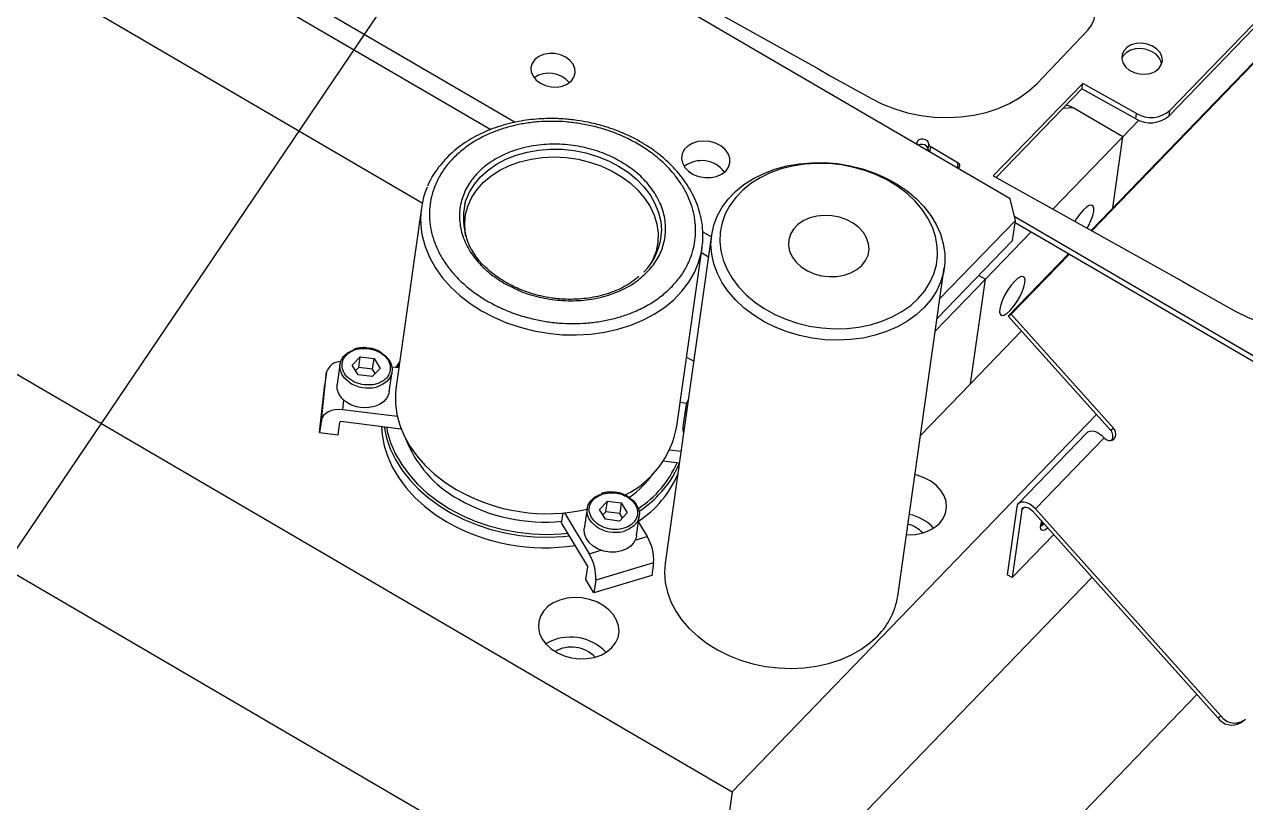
# Model space of a CAD drawing. Header units: millimetres. Extents: x 4 to 907, y 5 to 1495.
# Drawn here: x 602.1 to 752.8, y 186.7 to 282.8 of the extents above; entities that cross this region are included whole.
import ezdxf

# ---------------------------------------------------------------- set-up
doc = ezdxf.new("R2010")
doc.units = ezdxf.units.MM
doc.dimstyles.new('SLDDIMSTYLE1', dxfattribs={"dimtxt": 0.18, "dimasz": 1.016, "dimexe": 0, "dimexo": 0.0625, "dimgap": 0, "dimtad": 0, "dimtih": 1, "dimtoh": 1, "dimdec": 0, "dimrnd": 1e-09, "dimzin": 0, "dimdsep": 46, "dimtxsty": 'Standard', "dimblk1": 'DOT', "dimblk2": 'DOT', "dimsah": 1, "dimcen": 0.09, "dimadec": 0, "dimazin": 0, "dimtfac": 1.016, "dimtdec": 0, "dimtofl": 0, "dimtmove": 0, "dimatfit": 3, "dimldrblk": 'DOT', "dimfxl": 1, "dimfrac": 2, "dimtolj": 1, "dimtzin": 0, "dimarcsym": 0})

# ---------------------------------------------------------------- blocks, each defined once
blk = doc.blocks.new('_Dot')
at = {"color": 0, "linetype": 'ByBlock', "lineweight": -2}
blk.add_line((-0.5, 0), (-1, 0), dxfattribs=at)
at = {"color": 0, "linetype": 'ByBlock', "const_width": 0.5}
blk.add_lwpolyline([(-0.25, 0, 1), (0.25, 0, 1)], format="xyb", close=True, dxfattribs=at)

msp = doc.modelspace()

# ---------------------------------------------------------------- linework, layer by layer
at = {"color": 7, "linetype": 'Continuous', "lineweight": 25}
for p, q in [((723.782, 261.215), (585.32, 342.114)), ((460.04, 322.015), (689.446, 187.981)), ((591.05, 312.524), (662.673, 270.677)), ((590.703, 310.073), (659.661, 269.783)), ((593.764, 308.284), (659.661, 269.783)), ((782.276, 307.575), (733.763, 257.319)), ((782.361, 307.528), (733.848, 257.272)), ((456.799, 299.137), (686.205, 165.103)), ((769.424, 298.44), (743.388, 271.469)), ((769.516, 299.093), (743.481, 272.122)), ((591.935, 295.374), (651.216, 260.739)), ((676.623, 290.375), (700.044, 277.329)), ((727.106, 275.489), (733.345, 282.048)), ((700.044, 277.329), (701.58, 276.43)), ((701.58, 276.43), (706.584, 273.644)), ((732.729, 275.473), (721.685, 264.047)), ((732.636, 274.82), (722.036, 263.851)), ((732.636, 274.82), (732.729, 275.473)), ((739.294, 271.111), (732.636, 274.82)), ((739.387, 271.765), (732.729, 275.473)), ((731.545, 272.475), (730.275, 272.376)), ((737.69, 268.885), (731.545, 272.475)), ((739.294, 271.111), (739.387, 271.765)), ((743.388, 271.469), (743.481, 272.122)), ((737.69, 268.885), (739.666, 270.932)), ((729.056, 259.941), (737.69, 268.885)), ((736.445, 260.098), (737.69, 268.885)), ((712.267, 268.128), (712.249, 267.954)), ((713.665, 267.319), (713.758, 267.972)), ((717.371, 265.65), (713.973, 267.636)), ((717.355, 264.97), (717.498, 265.118)), ((721.685, 264.047), (745.106, 251.001)), ((724.416, 258.553), (723.782, 261.215)), ((651.107, 260.11), (647.981, 238.049)), ((715.106, 248.909), (724.416, 258.553)), ((724.069, 256.102), (724.416, 258.553)), ((724.289, 259.088), (754.545, 241.41)), ((724.384, 258.324), (754.452, 240.756)), ((686.931, 256.773), (681.189, 216.246)), ((685.847, 257.138), (686.896, 256.525)), ((720.715, 251.3), (726.374, 257.162)), ((682.635, 233.14), (685.761, 255.201)), ((685.704, 254.849), (685.761, 255.201)), ((714.759, 246.458), (724.069, 256.102)), ((685.673, 254.585), (686.549, 254.074)), ((731.001, 254.458), (723.551, 246.741)), ((731.085, 254.409), (723.918, 246.986)), ((709.902, 212.178), (715.644, 252.705)), ((719.896, 251.779), (720.715, 251.3)), ((714.539, 244.902), (720.715, 251.3)), ((718.886, 238.39), (720.715, 251.3)), ((745.106, 251.001), (746.642, 250.102)), ((746.642, 250.102), (751.646, 247.316)), ((723.551, 246.741), (723.918, 246.986)), ((723.551, 246.741), (736.152, 232.654)), ((723.918, 246.986), (736.52, 232.899)), ((718.886, 238.39), (725.184, 244.915)), ((642.575, 240.705), (643.555, 241.72)), ((643.37, 240.412), (643.555, 241.72)), ((643.555, 241.72), (645.274, 241.509)), ((645.089, 240.202), (645.274, 241.509)), ((645.274, 241.509), (646.013, 240.284)), ((683.844, 241.675), (684.719, 241.164)), ((638.767, 233.906), (639.406, 239.845)), ((639.406, 239.845), (639.189, 238.309)), ((641.053, 240.787), (640.706, 238.335)), ((643.314, 239.479), (642.575, 240.705)), ((643.37, 240.412), (642.989, 240.018)), ((645.089, 240.202), (643.37, 240.412)), ((646.013, 240.284), (645.033, 239.268)), ((645.414, 239.663), (645.089, 240.202)), ((647.142, 237.424), (647.489, 239.875)), ((648.307, 240.351), (647.48, 240.452)), ((648.359, 240.714), (648.148, 240.371)), ((638.55, 232.37), (639.189, 238.309)), ((645.033, 239.268), (643.314, 239.479)), ((712.71, 231.992), (718.886, 238.39)), ((648.147, 234.354), (641.372, 235.184)), ((683.054, 236.098), (683.847, 236.001)), ((683.098, 236.093), (683.066, 236.185)), ((683.729, 235.563), (683.382, 233.112)), ((638.767, 233.906), (638.55, 232.37)), ((640.832, 232.091), (641.055, 233.66)), ((648.585, 232.804), (641.163, 233.713)), ((689.446, 187.981), (734.429, 234.58)), ((638.55, 232.37), (640.832, 232.091)), ((648.585, 232.804), (648.596, 232.879)), ((733.272, 232.371), (724.784, 223.578)), ((736.152, 232.654), (736.52, 232.899)), ((735.388, 231.727), (726.901, 222.935)), ((681.76, 230.24), (683.148, 230.07)), ((682.939, 228.599), (680.963, 228.841)), ((673.086, 222.879), (674.066, 223.894)), ((673.88, 222.586), (674.066, 223.894)), ((674.066, 223.894), (675.785, 223.683)), ((675.785, 223.683), (675.599, 222.376)), ((675.785, 223.683), (676.524, 222.458)), ((724.61, 223.201), (723.421, 214.811)), ((668.419, 221.216), (668.591, 222.429)), ((668.773, 222.446), (671.818, 217.395)), ((671.564, 222.961), (671.216, 220.509)), ((673.825, 221.653), (673.086, 222.879)), ((673.88, 222.586), (673.5, 222.192)), ((675.544, 221.442), (673.825, 221.653)), ((675.599, 222.376), (673.88, 222.586)), ((676.524, 222.458), (675.544, 221.442)), ((675.924, 221.837), (675.599, 222.376)), ((677.652, 219.598), (677.999, 222.049)), ((725.224, 222.842), (724.036, 214.452)), ((726.533, 222.69), (749.394, 197.135)), ((749.762, 197.38), (726.901, 222.935)), ((671.61, 215.924), (668.419, 221.216)), ((677.895, 221.311), (678.97, 219.528)), ((724.036, 214.452), (729.157, 219.757)), ((671.421, 214.219), (671.643, 215.788)), ((679.772, 216.261), (672.62, 214.128)), ((679.772, 216.261), (679.554, 214.724)), ((672.402, 212.592), (671.421, 214.219)), ((679.554, 214.724), (672.402, 212.592)), ((672.62, 214.128), (672.402, 212.592)), ((733.874, 214.484), (674.888, 153.38)), ((686.205, 165.103), (733.874, 214.484)), ((724.036, 214.452), (723.421, 214.811)), ((746.822, 200.01), (670.258, 120.697)), ((749.394, 197.135), (749.762, 197.38)), ((752.196, 196.52), (752.564, 196.765)), ((689.446, 187.981), (686.205, 165.103))]:
    msp.add_line(p, q, dxfattribs=at)
at = {"color": 8, "linetype": 'Continuous', "lineweight": 25}
for p, q in [((713.883, 266.999), (713.973, 267.636)), ((717.281, 265.014), (717.371, 265.65)), ((641.502, 236.401), (641.372, 235.184)), ((736.384, 231.416), (736.617, 231.572)), ((725.536, 223.165), (725.224, 222.842)), ((677.504, 219.09), (678.97, 219.528)), ((671.818, 217.395), (673.284, 217.832))]:
    msp.add_line(p, q, dxfattribs=at)
at = {"color": 7, "linetype": 'Continuous', "lineweight": 25, "flags": 128}
for points in [[(733.345, 282.048), (733.831, 282.682), (734.15, 283.383), (734.289, 284.126), (734.246, 284.888), (734.02, 285.641), (733.621, 286.362), (733.06, 287.026), (732.358, 287.61), (731.537, 288.096), (730.625, 288.467), (729.652, 288.71), (728.652, 288.817)], [(742.12, 277.317), (742.429, 277.762), (742.562, 278.262), (742.508, 278.783), (742.272, 279.284), (741.871, 279.729), (741.336, 280.085), (740.705, 280.325), (740.026, 280.432), (739.349, 280.398), (738.723, 280.224), (738.197, 279.925), (737.808, 279.522), (737.585, 279.045), (737.545, 278.53), (737.691, 278.014), (738.013, 277.536), (738.485, 277.132), (739.074, 276.831), (739.735, 276.656), (740.42, 276.62), (741.077, 276.724), (741.658, 276.963), (742.12, 277.317)], [(669.616, 275.789), (669.942, 276.251), (670.092, 276.771), (670.056, 277.314), (669.837, 277.843), (669.449, 278.321), (668.919, 278.717), (668.283, 279.003), (667.584, 279.159), (666.87, 279.176), (666.19, 279.051), (665.589, 278.794), (665.11, 278.421), (664.784, 277.959), (664.634, 277.439), (664.669, 276.896), (664.889, 276.367), (665.277, 275.889), (665.807, 275.493), (666.443, 275.207), (667.142, 275.051), (667.856, 275.034), (668.536, 275.159), (669.136, 275.416), (669.616, 275.789)], [(742.467, 277.851), (742.415, 278.129), (742.179, 278.631), (741.779, 279.076), (741.243, 279.432), (740.613, 279.672), (739.933, 279.779), (739.256, 279.744), (738.631, 279.571), (738.104, 279.271), (737.715, 278.868), (737.544, 278.548)], [(706.584, 273.644), (708.017, 272.929), (709.533, 272.333), (711.113, 271.864), (712.738, 271.526), (714.388, 271.324), (716.042, 271.261), (717.681, 271.338), (719.283, 271.553), (720.831, 271.904), (722.304, 272.386), (723.684, 272.994), (724.954, 273.72), (726.1, 274.555), (727.106, 275.489)], [(731.545, 272.475), (731.118, 272.68), (730.696, 272.812)], [(688.665, 264.659), (689.01, 265.141), (689.179, 265.684), (689.161, 266.252), (688.957, 266.81), (688.581, 267.324), (688.055, 267.76), (687.414, 268.091), (686.696, 268.298), (685.948, 268.365), (685.216, 268.29), (684.546, 268.078), (683.981, 267.74), (683.556, 267.299), (683.297, 266.783), (683.221, 266.223), (683.332, 265.655), (683.624, 265.115), (684.079, 264.637), (684.667, 264.25), (685.352, 263.979), (686.091, 263.841), (686.837, 263.844), (687.543, 263.989), (688.165, 264.267), (688.665, 264.659)], [(713.758, 267.972), (713.713, 268.19), (713.563, 268.385), (713.333, 268.528), (713.055, 268.599), (712.77, 268.587), (712.521, 268.494), (712.345, 268.333), (712.267, 268.128)], [(713.665, 267.319), (713.62, 267.536), (713.471, 267.731), (713.24, 267.875), (712.962, 267.946), (712.678, 267.933), (712.436, 267.844)], [(656.609, 256.566), (656.512, 257.115), (656.45, 258.231), (656.569, 259.334), (656.866, 260.407), (657.339, 261.432), (657.979, 262.396), (658.777, 263.283), (659.72, 264.079), (660.795, 264.773), (661.985, 265.354), (663.272, 265.814), (664.636, 266.145), (666.057, 266.342), (667.514, 266.403), (668.984, 266.326), (670.445, 266.113), (671.875, 265.767), (673.251, 265.292), (674.554, 264.697), (675.764, 263.991), (676.862, 263.183), (677.831, 262.287), (678.657, 261.315), (679.328, 260.283), (679.832, 259.206), (680.163, 258.101), (680.316, 256.984), (680.288, 255.872), (680.079, 254.782), (679.693, 253.731), (679.49, 253.324)], [(713.168, 247.798), (712.193, 246.905), (711.086, 246.108), (709.86, 245.415), (708.53, 244.835), (707.112, 244.375), (705.623, 244.041), (704.082, 243.837), (702.507, 243.766), (700.917, 243.828), (699.331, 244.022), (697.77, 244.346), (696.25, 244.796), (694.793, 245.367), (693.414, 246.052), (692.13, 246.842), (690.958, 247.728), (689.911, 248.699), (689.002, 249.744), (688.242, 250.849), (687.641, 252.002), (687.205, 253.187), (686.94, 254.392), (686.85, 255.6), (686.935, 256.798), (687.193, 257.972), (687.623, 259.106), (688.219, 260.187), (688.974, 261.201), (689.878, 262.138), (690.92, 262.984), (692.088, 263.731), (693.368, 264.368), (694.744, 264.889), (696.2, 265.286), (697.717, 265.555), (699.278, 265.693), (700.863, 265.698), (702.453, 265.57), (704.029, 265.311), (705.572, 264.923), (707.062, 264.411), (708.483, 263.782), (709.816, 263.044), (711.046, 262.204), (712.157, 261.274), (713.137, 260.265), (713.972, 259.188), (714.654, 258.058), (715.173, 256.887), (715.524, 255.69), (715.702, 254.482), (715.705, 253.277), (715.533, 252.089), (715.188, 250.934), (714.674, 249.825), (713.998, 248.775), (713.168, 247.798)], [(712.441, 248.93), (713.239, 249.875), (713.883, 250.891), (714.365, 251.965), (714.676, 253.085), (714.815, 254.234), (714.778, 255.399), (714.567, 256.564), (714.183, 257.713), (713.633, 258.832), (712.923, 259.906), (712.063, 260.922), (711.063, 261.865), (709.937, 262.724), (708.7, 263.487), (707.367, 264.145), (705.956, 264.689), (704.485, 265.111), (702.974, 265.407), (701.443, 265.572), (699.91, 265.605), (698.396, 265.504), (696.922, 265.272), (695.505, 264.911), (694.165, 264.426), (692.92, 263.823), (691.784, 263.11), (690.774, 262.296), (689.901, 261.393), (689.179, 260.411), (688.616, 259.364), (688.218, 258.265), (687.993, 257.129), (687.942, 255.97), (688.066, 254.803), (688.364, 253.644), (688.832, 252.508), (689.463, 251.41), (690.249, 250.364), (691.181, 249.383), (692.245, 248.48), (693.429, 247.668), (694.716, 246.956), (696.09, 246.354), (697.533, 245.87), (699.027, 245.51), (700.55, 245.279), (702.085, 245.18), (703.611, 245.214), (705.107, 245.381), (706.555, 245.678), (707.936, 246.102), (709.231, 246.647), (710.423, 247.306), (711.498, 248.071), (712.441, 248.93)], [(733.277, 257.589), (733.452, 257.902), (733.752, 258.531), (733.969, 259.125), (734.088, 259.646), (734.101, 260.056), (734.007, 260.328), (733.812, 260.445), (733.53, 260.396), (733.181, 260.187), (732.787, 259.831), (732.375, 259.353), (731.974, 258.785), (731.761, 258.434)], [(705.477, 252.999), (705.938, 253.597), (706.235, 254.26), (706.356, 254.964), (706.297, 255.683), (706.061, 256.392), (705.655, 257.064), (705.095, 257.677), (704.401, 258.206), (703.598, 258.634), (702.714, 258.945), (701.782, 259.128), (700.836, 259.175), (699.909, 259.086), (699.035, 258.863), (698.247, 258.515), (697.571, 258.054), (697.033, 257.497), (696.653, 256.864), (696.443, 256.177), (696.411, 255.463), (696.559, 254.745), (696.882, 254.051), (697.367, 253.406), (697.997, 252.833), (698.749, 252.351), (699.597, 251.98), (700.508, 251.733), (701.452, 251.617), (702.393, 251.638), (703.297, 251.795), (704.132, 252.082), (704.867, 252.488), (705.477, 252.999)], [(723.79, 247.444), (724.201, 247.922), (724.602, 248.491), (724.965, 249.11), (725.265, 249.739), (725.482, 250.333), (725.6, 250.853), (725.613, 251.264), (725.519, 251.536), (725.325, 251.652), (725.043, 251.604), (724.693, 251.395), (724.299, 251.039), (723.888, 250.561), (723.487, 249.992), (723.124, 249.373), (722.824, 248.744), (722.607, 248.15), (722.488, 247.63), (722.476, 247.219), (722.57, 246.947), (722.764, 246.831), (723.046, 246.879), (723.396, 247.088), (723.79, 247.444)], [(751.646, 247.316), (753.079, 246.601), (754.595, 246.005), (756.175, 245.536), (757.8, 245.198), (759.449, 244.996), (761.104, 244.933), (762.743, 245.01), (764.345, 245.225), (765.893, 245.576), (767.365, 246.058), (768.746, 246.666), (770.016, 247.392), (771.162, 248.227), (772.168, 249.161)], [(642.198, 238.575), (642.136, 238.619), (641.633, 239.073), (641.272, 239.594), (641.072, 240.155), (641.046, 240.726), (641.193, 241.275), (641.506, 241.773), (641.968, 242.194), (642.555, 242.514), (642.741, 242.584)], [(646.254, 242.147), (646.675, 241.826), (647.11, 241.335), (647.392, 240.79), (647.505, 240.22), (647.445, 239.657), (647.213, 239.129), (646.823, 238.667), (646.295, 238.294), (645.658, 238.031), (645.509, 237.99)], [(648.412, 241.094), (648.297, 240.927), (647.955, 240.394)], [(647.142, 237.424), (647.097, 237.205), (646.866, 236.678), (646.475, 236.216), (645.947, 235.843), (645.311, 235.58), (644.599, 235.441), (643.851, 235.433), (643.107, 235.557), (642.407, 235.807), (641.788, 236.168), (641.285, 236.621), (640.924, 237.143), (640.725, 237.704), (640.699, 238.274), (640.706, 238.335)], [(647.981, 238.049), (647.903, 237.278), (647.909, 235.94), (648.094, 234.599), (648.456, 233.268), (648.99, 231.961), (649.692, 230.691), (650.554, 229.472), (651.568, 228.315), (652.723, 227.233), (654.006, 226.237), (655.406, 225.337)], [(641.372, 235.184), (640.903, 235.21), (640.443, 235.176), (640.011, 235.081), (639.622, 234.93), (639.292, 234.729), (639.034, 234.485), (638.856, 234.207), (638.767, 233.906)], [(646.182, 233.099), (646.262, 232.099), (646.522, 230.731), (646.954, 229.377), (647.552, 228.052), (648.312, 226.766), (649.226, 225.532), (650.286, 224.361), (651.482, 223.265), (652.803, 222.253), (654.236, 221.336)], [(646.497, 233.06), (646.8, 231.698), (647.273, 230.35), (647.912, 229.033), (648.711, 227.759), (649.663, 226.54), (650.758, 225.387), (651.986, 224.311), (653.336, 223.322), (654.795, 222.429), (656.35, 221.641), (657.986, 220.965), (659.687, 220.407), (661.439, 219.973), (663.224, 219.666), (665.026, 219.49), (666.827, 219.446), (668.613, 219.534), (669.385, 219.614)], [(646.802, 233.023), (646.934, 232.391), (647.346, 231.032), (647.929, 229.701), (648.677, 228.408), (649.582, 227.167), (650.636, 225.991), (651.83, 224.889), (653.15, 223.873), (654.586, 222.953), (656.122, 222.137), (657.744, 221.434), (659.436, 220.849), (661.183, 220.389), (662.967, 220.059), (664.771, 219.86), (666.577, 219.796), (668.369, 219.867), (669.185, 219.945)], [(733.272, 232.371), (733.37, 232.453), (733.632, 232.556), (733.954, 232.565), (734.316, 232.477), (734.693, 232.299), (735.059, 232.043), (735.388, 231.727)], [(715.055, 221.148), (715.517, 221.746), (715.813, 222.408), (715.935, 223.112), (715.876, 223.831), (715.64, 224.54), (715.234, 225.213), (714.674, 225.825), (713.98, 226.355), (713.176, 226.783), (712.293, 227.094), (712.025, 227.16)], [(672.708, 220.749), (672.646, 220.793), (672.143, 221.247), (671.782, 221.768), (671.583, 222.329), (671.556, 222.899), (671.703, 223.449), (672.016, 223.947), (672.479, 224.368), (673.065, 224.688), (673.251, 224.758)], [(676.764, 224.321), (677.185, 224), (677.62, 223.509), (677.902, 222.964), (678.015, 222.394), (677.955, 221.831), (677.723, 221.303), (677.333, 220.841), (676.805, 220.468), (676.168, 220.205), (676.02, 220.164)], [(726.901, 222.935), (726.571, 223.251), (726.206, 223.507), (725.829, 223.685), (725.467, 223.772), (725.144, 223.764), (724.883, 223.66), (724.701, 223.468), (724.61, 223.201)], [(725.224, 222.842), (725.276, 222.994), (725.38, 223.104), (725.53, 223.164), (725.714, 223.168), (725.921, 223.118), (726.136, 223.017), (726.345, 222.87), (726.533, 222.69)], [(677.652, 219.598), (677.608, 219.379), (677.376, 218.852), (676.986, 218.39), (676.458, 218.017), (675.821, 217.754), (675.109, 217.615), (674.361, 217.607), (673.617, 217.731), (672.917, 217.981), (672.299, 218.342), (671.795, 218.795), (671.435, 219.317), (671.235, 219.878), (671.209, 220.448), (671.216, 220.509)], [(728.409, 220.593), (728.369, 220.557), (728.043, 220.324), (727.78, 220.251), (727.603, 220.343), (727.526, 220.593), (727.558, 220.978), (727.677, 221.412)], [(727.95, 221.106), (727.754, 220.916), (727.526, 220.741)], [(727.572, 221.043), (727.667, 221.101), (727.836, 221.234)], [(681.189, 216.246), (681.108, 215.073), (681.199, 213.864), (681.464, 212.66), (681.899, 211.474), (682.501, 210.322), (683.26, 209.217), (684.169, 208.172), (685.216, 207.201), (686.388, 206.315), (687.672, 205.524), (689.051, 204.84), (690.509, 204.269), (692.028, 203.818), (693.59, 203.494), (695.175, 203.3), (696.765, 203.238), (698.34, 203.31), (699.881, 203.514), (701.37, 203.848), (702.788, 204.307), (704.118, 204.887), (705.344, 205.58), (706.451, 206.378), (707.426, 207.271)], [(674.622, 205.81), (675.083, 206.408), (675.38, 207.071), (675.501, 207.775), (675.442, 208.494), (675.206, 209.203), (674.8, 209.875), (674.24, 210.488), (673.546, 211.017), (672.742, 211.445), (671.859, 211.756), (670.927, 211.939), (669.981, 211.986), (669.054, 211.897), (668.18, 211.674), (667.392, 211.326), (666.716, 210.865), (666.178, 210.308), (665.797, 209.674), (665.588, 208.988), (665.556, 208.273), (665.704, 207.556), (666.027, 206.862), (666.512, 206.217), (667.142, 205.643), (667.894, 205.162), (668.742, 204.791), (669.653, 204.543), (670.597, 204.428), (671.538, 204.449), (672.442, 204.606), (673.277, 204.892), (674.012, 205.299), (674.622, 205.81)]]:
    msp.add_lwpolyline(points, dxfattribs=at)
at = {"color": 8, "linetype": 'Continuous', "lineweight": 25, "flags": 128}
for points in [[(656.48, 260.586), (656.607, 261.014), (657.048, 262.056), (657.655, 263.04), (658.42, 263.952), (659.332, 264.778), (660.377, 265.505), (661.541, 266.125), (662.806, 266.627), (664.154, 267.004), (665.565, 267.25), (667.019, 267.363), (668.495, 267.34), (669.97, 267.182), (671.424, 266.892), (672.835, 266.472), (674.183, 265.93), (675.448, 265.273), (676.611, 264.511), (677.656, 263.655), (678.568, 262.718), (679.332, 261.713), (679.938, 260.654), (680.378, 259.558), (680.644, 258.441), (680.733, 257.317), (680.732, 257.253)], [(651.092, 257.429), (651.219, 256.66), (651.581, 255.329), (652.116, 254.022), (652.818, 252.752), (653.68, 251.533), (654.693, 250.376), (655.848, 249.294), (657.132, 248.298), (658.532, 247.398)], [(658.532, 247.398), (660.033, 246.603), (661.62, 245.922), (663.278, 245.361), (664.988, 244.926), (666.734, 244.622), (668.497, 244.451), (670.26, 244.416), (672.003, 244.517), (673.711, 244.753), (675.364, 245.121), (676.945, 245.617), (678.44, 246.238), (679.832, 246.975), (681.107, 247.822), (682.252, 248.77), (683.255, 249.809), (684.106, 250.928), (684.796, 252.117), (685.318, 253.363), (685.667, 254.652), (685.704, 254.849)]]:
    msp.add_lwpolyline(points, dxfattribs=at)
at = {"color": 7, "linetype": 'Continuous', "lineweight": 25}
for centre, radius, start, end in [((666.847, 273.461), 3.288, 39.90756, 123.96504), ((741.092, 274.143), 3.525, 239.32866, 310.6492), ((741.184, 274.797), 3.525, 239.32866, 310.6492), ((714.012, 267.316), 0.347, 179.5214, 227.11277), ((714.145, 267.982), 0.387, 181.48906, 243.61441), ((685.687, 262.425), 3.519, 36.50451, 127.3681), ((717.244, 265.339), 0.336, 318.92267, 67.85678), ((660.991, 258.71), 9.981, 156.5469, 187.377), ((664.384, 258.839), 8.095, 167.5364, 228.02792), ((673.333, 257.418), 7.402, 314.97598, 358.72314), ((641.132, 239.316), 1.805, 89.96327, 162.97282), ((685.599, 235.298), 1.888, 145.74837, 198.12423), ((641.138, 233.626), 0.0904, 74.18773, 158.06492), ((671.03, 235.223), 11.791, 296.14809, 349.81991), ((685.271, 232.851), 1.907, 172.14422, 198.74947), ((735.438, 231.927), 1.02, 328.21323, 45.47254), ((735.824, 232.181), 1, 322.46727, 45.92587), ((662.655, 236.814), 14.461, 201.00093, 241.33004), ((736.074, 232.217), 0.843, 215.54728, 310.05491), ((671.017, 233.676), 12.693, 302.77074, 336.58972), ((671.882, 233.014), 11.927, 315.5258, 337.83966), ((669.897, 234.211), 12.015, 304.89522, 324.88398), ((670.857, 232.229), 12.902, 303.14201, 337.09588), ((666.633, 244.913), 22.567, 240.16712, 282.5953), ((669.726, 235.048), 14.89, 303.68738, 315.75368), ((666.334, 242.713), 21.406, 240.26617, 275.66384), ((710.15, 216.657), 5.724, 43.0249, 78.09522), ((666.287, 242.396), 24.264, 240.22177, 279.03527), ((711.452, 225.083), 5.336, 264.90111, 312.47795), ((710.208, 217.324), 3.834, 43.66812, 75.6525), ((674.025, 216.582), 5.756, 356.79649, 30.77575), ((666.872, 214.449), 5.756, 356.79649, 30.77575), ((671.403, 215.801), 0.24, 356.79649, 30.77575), ((701.196, 213.494), 8.806, 315.03268, 351.40529), ((669.515, 201.07), 6.041, 43.45018, 120.42242), ((669.611, 201.75), 4.116, 44.47759, 119.39501), ((751.145, 198.42), 2.172, 216.29664, 298.96674), ((751.478, 198.606), 2.109, 215.54728, 310.05491)]:
    msp.add_arc(centre, radius, start, end, dxfattribs=at)
at = {"color": 8, "linetype": 'Continuous', "lineweight": 25}
for centre in [(644.513, 242.016), (675.023, 224.19)]:
    msp.add_arc(centre, 4.147, 236.06118, 283.90056, dxfattribs=at)
at = {"color": 7, "linetype": 'Continuous', "lineweight": 25}
for points, knots in [([(670.312, 270.916), (669.749, 270.985), (668.957, 271.081), (667.781, 271.138), (666.779, 271.15), (665.591, 271.102), (664.357, 270.983), (663.089, 270.784), (661.811, 270.5), (660.545, 270.129), (659.307, 269.669), (658.112, 269.12), (656.973, 268.484), (655.902, 267.764), (654.91, 266.962), (654.009, 266.081), (653.203, 265.126), (652.518, 264.097), (652.074, 263.313), (651.902, 262.862), (651.875, 262.791)], [0, 0, 0, 0, 0.0717214, 0.1008533, 0.1491434, 0.199207, 0.2528232, 0.3086747, 0.3662373, 0.425101, 0.4849845, 0.5456925, 0.6070927, 0.6691002, 0.7316685, 0.7947852, 0.8584707, 0.9227793, 0.9878024, 1, 1, 1, 1]), ([(677.862, 267.981), (677.299, 268.288), (676.156, 268.912), (674.259, 269.657), (672.39, 270.2), (670.601, 270.551), (668.932, 270.749), (667.247, 270.819), (665.564, 270.755), (663.912, 270.56), (662.32, 270.236), (660.804, 269.791), (659.245, 269.18), (657.694, 268.374), (656.226, 267.36), (654.974, 266.227), (653.925, 264.976), (653.083, 263.597), (652.52, 262.213), (652.2, 260.878), (652.074, 259.621), (652.117, 258.342), (652.337, 257.053), (652.728, 255.778), (653.284, 254.539), (653.993, 253.347), (654.925, 252.108), (656.116, 250.863), (657.565, 249.653), (658.654, 248.973), (659.19, 248.638)], [0, 0, 0, 0, 0.0388137, 0.0788312, 0.1199757, 0.152137, 0.1843034, 0.2171491, 0.25, 0.2828457, 0.3156965, 0.3478579, 0.3800243, 0.4211643, 0.4611828, 0.5, 0.5388126, 0.5788312, 0.6199757, 0.652137, 0.6843034, 0.7171491, 0.75, 0.7828457, 0.8156965, 0.8478579, 0.8800243, 0.9211643, 0.961184, 1, 1, 1, 1]), ([(685.693, 254.835), (685.749, 255.195), (685.873, 255.981), (685.872, 257.224), (685.725, 258.506), (685.427, 259.752), (685.002, 260.942), (684.443, 262.104), (683.756, 263.228), (682.948, 264.305), (682.027, 265.325), (681.001, 266.281), (679.882, 267.164), (678.682, 267.967), (677.418, 268.682), (676.117, 269.302), (674.813, 269.817), (673.637, 270.2), (672.575, 270.485), (671.51, 270.727), (670.745, 270.848), (670.312, 270.916)], [0, 0, 0, 0, 0.0502667, 0.1096942, 0.1704872, 0.2262394, 0.2820928, 0.3380294, 0.3940165, 0.4500088, 0.505952, 0.5617821, 0.6174173, 0.6727371, 0.7275327, 0.7813738, 0.8331834, 0.8817732, 0.9163068, 0.9526237, 1, 1, 1, 1]), ([(675.756, 265.798), (675.094, 266.147), (673.731, 266.866), (671.785, 267.462), (670.133, 267.789), (668.405, 267.993), (666.22, 267.998), (663.704, 267.595), (661.436, 266.821), (659.528, 265.753), (658, 264.46), (656.83, 262.957), (656.18, 261.533), (655.884, 260.298), (655.753, 258.997), (655.923, 257.332), (656.657, 255.38), (657.866, 253.593), (659.415, 252.036), (660.682, 251.218), (661.297, 250.82)], [0, 0, 0, 0, 0.0582484, 0.11998585, 0.15218248, 0.18437253, 0.25004128, 0.31571003, 0.38001415, 0.4417516, 0.5, 0.5582484, 0.61998585, 0.65218248, 0.68437253, 0.75004128, 0.81571003, 0.88001415, 0.9417516, 1, 1, 1, 1]), ([(682.045, 250.411), (682.405, 250.815), (683.136, 251.637), (683.967, 253.023), (684.533, 254.405), (684.852, 255.741), (684.979, 256.997), (684.935, 258.277), (684.715, 259.565), (684.325, 260.841), (683.769, 262.08), (683.059, 263.272), (682.127, 264.51), (680.936, 265.756), (679.487, 266.966), (678.398, 267.646), (677.862, 267.981)], [0, 0, 0, 0, 0.0776275, 0.1576623, 0.2399513, 0.304274, 0.3686069, 0.4342982, 0.5, 0.5656913, 0.6313931, 0.6957158, 0.7600486, 0.8423287, 0.922368, 1, 1, 1, 1]), ([(678.994, 252.193), (679.401, 252.67), (680.24, 253.651), (680.87, 255.087), (681.168, 256.32), (681.299, 257.621), (681.129, 259.287), (680.395, 261.239), (679.186, 263.026), (677.637, 264.583), (676.371, 265.401), (675.756, 265.798)], [0, 0, 0, 0, 0.1164968, 0.2399717, 0.304365, 0.3687451, 0.5000826, 0.6314201, 0.7600283, 0.8835032, 1, 1, 1, 1]), ([(667.204, 248.976), (666.736, 249.054), (666.078, 249.163), (665.127, 249.403), (664.329, 249.641), (663.406, 249.981), (662.475, 250.393), (661.548, 250.884), (660.65, 251.448), (659.808, 252.085), (659.237, 252.569), (658.976, 252.851), (658.946, 252.883)], [0, 0, 0, 0, 0.1463465, 0.2056508, 0.3038888, 0.4055938, 0.5143699, 0.6275258, 0.7440115, 0.8630369, 0.9841119, 1, 1, 1, 1]), ([(661.297, 250.82), (661.959, 250.472), (663.322, 249.753), (665.267, 249.157), (666.919, 248.83), (668.648, 248.625), (670.832, 248.621), (673.35, 249.023), (675.611, 249.801), (677.541, 250.856), (678.519, 251.756), (678.994, 252.193)], [0, 0, 0, 0, 0.1164968, 0.2399717, 0.304365, 0.3687451, 0.5000826, 0.6314201, 0.7600283, 0.8835032, 1, 1, 1, 1]), ([(659.19, 248.638), (659.753, 248.331), (660.896, 247.707), (662.793, 246.961), (664.663, 246.419), (666.451, 246.068), (668.12, 245.87), (669.806, 245.8), (671.489, 245.864), (673.141, 246.059), (674.732, 246.383), (676.248, 246.828), (677.808, 247.439), (679.356, 248.246), (680.836, 249.254), (681.646, 250.029), (682.045, 250.411)], [0, 0, 0, 0, 0.0776275, 0.1576623, 0.2399513, 0.304274, 0.3686069, 0.4342982, 0.5, 0.5656913, 0.6313931, 0.6957158, 0.7600486, 0.8423287, 0.922368, 1, 1, 1, 1]), ([(677.96, 251.623), (677.679, 251.398), (677.121, 250.951), (676.16, 250.376), (675.129, 249.881), (674.032, 249.478), (672.893, 249.169), (671.744, 248.958), (670.649, 248.843), (669.681, 248.806), (668.789, 248.822), (667.984, 248.876), (667.443, 248.945), (667.204, 248.976)], [0, 0, 0, 0, 0.10633421, 0.21207436, 0.31717438, 0.42144824, 0.52443576, 0.62501435, 0.71996894, 0.80146992, 0.8658389, 0.94073233, 1, 1, 1, 1]), ([(644.053, 238.253), (643.682, 238.329), (643.111, 238.446), (642.448, 238.81), (642.002, 239.157), (641.654, 239.564), (641.351, 240.129), (641.245, 240.867), (641.505, 241.561), (641.92, 242.038), (642.346, 242.35), (642.853, 242.581), (643.577, 242.775), (644.158, 242.751), (644.536, 242.735)], [0, 0, 0, 0, 0.1197284, 0.1841803, 0.25, 0.3158197, 0.3802716, 0.5, 0.6197284, 0.6841803, 0.75, 0.8158197, 0.8802716, 1, 1, 1, 1]), ([(644.425, 242.82), (644.25, 242.836), (643.977, 242.861), (643.548, 242.827), (643.169, 242.77), (642.906, 242.684), (642.788, 242.645)], [0, 0, 0, 0, 0.30855974, 0.48217412, 0.76800824, 1, 1, 1, 1]), ([(644.536, 242.735), (644.907, 242.659), (645.478, 242.543), (646.141, 242.178), (646.587, 241.831), (646.933, 241.425), (647.248, 240.858), (647.262, 240.416), (647.272, 240.13)], [0, 0, 0, 0, 0.2394568, 0.3683607, 0.5, 0.6316393, 0.7605432, 1, 1, 1, 1]), ([(645.203, 242.683), (645.194, 242.687), (645.008, 242.75), (644.81, 242.78), (644.622, 242.809)], [0, 0, 0, 0, 0.052061, 1, 1, 1, 1]), ([(646.225, 242.214), (646.132, 242.275), (645.932, 242.406), (645.585, 242.562), (645.33, 242.643), (645.203, 242.683)], [0, 0, 0, 0, 0.3031058, 0.6525186, 1, 1, 1, 1]), ([(647.272, 240.13), (647.202, 239.853), (647.094, 239.426), (646.666, 238.95), (646.244, 238.638), (645.735, 238.407), (645.012, 238.213), (644.431, 238.237), (644.053, 238.253)], [0, 0, 0, 0, 0.2394568, 0.3683607, 0.5, 0.6316393, 0.7605432, 1, 1, 1, 1]), ([(672.106, 221.863), (671.981, 222.141), (671.788, 222.568), (671.827, 223.163), (671.97, 223.607), (672.238, 224.01), (672.706, 224.462), (673.202, 224.661), (673.525, 224.791)], [0, 0, 0, 0, 0.2394568, 0.3683607, 0.5, 0.6316393, 0.7605432, 1, 1, 1, 1]), ([(675.133, 224.983), (674.892, 225.006), (674.552, 225.038), (674.059, 225.002), (673.679, 224.944), (673.416, 224.858), (673.298, 224.819)], [0, 0, 0, 0, 0.3807856, 0.5362647, 0.7922414, 1, 1, 1, 1]), ([(673.525, 224.791), (673.881, 224.864), (674.43, 224.976), (675.218, 224.899), (675.816, 224.754), (676.369, 224.517), (677.003, 224.123), (677.307, 223.729), (677.504, 223.473)], [0, 0, 0, 0, 0.2394568, 0.3683607, 0.5, 0.6316393, 0.7605432, 1, 1, 1, 1]), ([(676.735, 224.388), (676.642, 224.449), (676.442, 224.58), (676.085, 224.737), (675.647, 224.891), (675.318, 224.95), (675.133, 224.983)], [0, 0, 0, 0, 0.2003743, 0.4313607, 0.6787154, 1, 1, 1, 1]), ([(677.504, 223.473), (677.629, 223.195), (677.821, 222.768), (677.782, 222.173), (677.639, 221.73), (677.373, 221.325), (676.899, 220.881), (676.115, 220.494), (675.175, 220.367), (674.392, 220.436), (673.794, 220.583), (673.24, 220.819), (672.606, 221.213), (672.303, 221.607), (672.106, 221.863)], [0, 0, 0, 0, 0.1197284, 0.1841803, 0.25, 0.3158197, 0.3802716, 0.5, 0.6197284, 0.6841803, 0.75, 0.8158197, 0.8802716, 1, 1, 1, 1])]:
    msp.add_open_spline(points, degree=3, knots=knots, dxfattribs=at)

# ---------------------------------------------------------------- leaders
at = {"color": 7, "linetype": 'Continuous', "lineweight": 0}
msp.add_leader([(648.091, 287.52), (573.018, 176.433)], dimstyle='SLDDIMSTYLE1', dxfattribs=at)

doc.saveas('drawing.dxf')
